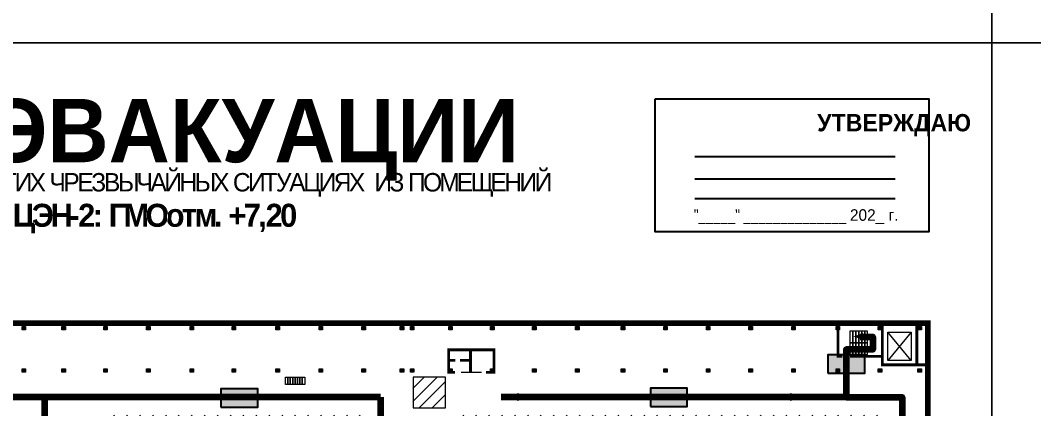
# Model space of a CAD drawing. Header units: millimetres. Extents: x 13810 to 67229, y 12374 to 21950.
# Drawn here: x 28729.1 to 29081.1, y 15207.2 to 15342.1 of the extents above; entities that cross this region are included whole.
import ezdxf

# ---------------------------------------------------------------- set-up
doc = ezdxf.new("R2010")
doc.units = ezdxf.units.MM
doc.layers.add('План_Штампы', color=7, linetype='Continuous')
doc.styles.add('обычный', font='arial.ttf')

# ---------------------------------------------------------------- blocks, each defined once
blk = doc.blocks.new('A$C32E8229D')
at = {"true_color": 0xffffff}
blk.add_hatch(color=7, dxfattribs=at).paths.add_polyline_path([(0, 0), (0, -8), (16, -8), (16, 0)])
h = blk.add_hatch(color=126)
h.paths.add_polyline_path([(0.2, -0.2), (15.8, -0.2), (15.8, -7.8), (0.2, -7.8)])
h.paths.add_polyline_path([(13.49, -2.05), (12.08, -2.05), (11.37, -2.63, 0.162397), (11.29, -2.84), (11.29, -3.63), (10.35, -3.63), (10.35, -4.05), (11.68, -4.05), (11.68, -3.48), (12.26, -4.28), (11.29, -5.1), (11.29, -6.78), (11.85, -6.78), (11.85, -5.44), (12.8, -4.64), (12.8, -5.94), (14.46, -5.94), (14.46, -5.39), (13.45, -5.39), (13.45, -3.97), (12.46, -2.59), (13.15, -2.59), (13.69, -3.34), (14.18, -3)], flags=16)
h.paths.add_polyline_path([(10.74, -1.82, 1), (11.8, -1.82, 1)], flags=16)
h.paths.add_polyline_path([(9.39, -3.59), (5.99, -3.59), (6.56, -3.03), (5.91, -3.03), (5.1, -3.83), (5.91, -4.64), (6.56, -4.64), (5.99, -4.09), (9.39, -4.09)], flags=16)
h.paths.add_polyline_path([(4.29, -1.08), (1.72, -1.08), (1.72, -6.6), (4.29, -6.6)], flags=16)
at = {"color": 126}
blk.add_lwpolyline([(16, -8), (0, -8), (0, 0), (16, 0)], close=True, dxfattribs=at)
blk = doc.blocks.new('A$C7B4425F7')
at = {"true_color": 0xffffff}
blk.add_hatch(color=7, dxfattribs=at).paths.add_polyline_path([(0, 0), (-16, 0), (-16, -8), (0, -8)])
h = blk.add_hatch(color=126)
h.paths.add_polyline_path([(-0.2, -0.2), (-15.8, -0.2), (-15.8, -7.8), (-0.2, -7.8)])
h.paths.add_polyline_path([(-11.76, -2.03), (-11.76, -3.66), (-11.17, -3.66, -0.568275), (-11.17, -6.18), (-12.58, -6.18), (-12.58, -2.03)], flags=16)
h.paths.add_polyline_path([(-13.33, -4.12, -0.495768), (-13.59, -6.18), (-15.03, -6.18), (-15.03, -2.03), (-13.59, -2.03, -0.487973)], flags=16)
h.paths.add_polyline_path([(-10.25, -2.03), (-9.48, -2.03), (-9.48, -6.18), (-10.25, -6.18)], flags=16)
h.paths.add_polyline_path([(-13.84, -3.69), (-14.24, -3.69), (-14.24, -3.03), (-13.9, -3.03, -0.692621)], flags=0)
h.paths.add_polyline_path([(-9.15, -2.03), (-8.4, -2.03), (-8.04, -3.07), (-7.68, -2.03), (-6.93, -2.03), (-7.64, -4.1), (-6.93, -6.18), (-7.68, -6.18), (-8.04, -5.14), (-8.4, -6.18), (-9.15, -6.18), (-8.44, -4.1)], flags=16)
h.paths.add_polyline_path([(-11.76, -4.46), (-11.42, -4.46, -0.692621), (-11.36, -5.12), (-11.76, -5.12)], flags=0)
h.paths.add_polyline_path([(-13.9, -5.2), (-14.24, -5.2), (-14.24, -4.55), (-13.84, -4.55, -0.708038)], flags=0)
edge = h.paths.add_edge_path(flags=16)
edge.add_ellipse((-5.51, -4.08), major_axis=(0, 2.05), ratio=0.586184, start_angle=0, end_angle=360)
edge = h.paths.add_edge_path(flags=0)
edge.add_ellipse((-5.51, -4.08), major_axis=(0, 1.14), ratio=0.454828, start_angle=0, end_angle=360)
h.paths.add_polyline_path([(-4.13, -4.96, 0.377264), (-3.48, -4.52, 0.0555), (-3.16, -2.03), (-1.66, -2.03), (-1.66, -4.96), (-0.96, -4.96), (-0.96, -7.01), (-1.75, -7.01), (-1.75, -6.18), (-3.3, -6.18), (-3.3, -7.02), (-4.13, -7.02)], flags=16)
h.paths.add_polyline_path([(-2.73, -2.91), (-2.28, -2.91), (-2.28, -4.96), (-3.05, -4.96, 0.079136)], flags=0)
at = {"color": 126}
blk.add_lwpolyline([(-16, -8), (0, -8), (0, 0), (-16, 0)], close=True, dxfattribs=at)

msp = doc.modelspace()

# ---------------------------------------------------------------- hatches: boundary and pattern name
at = {"lineweight": 0}
h = msp.add_hatch(color=256, dxfattribs=at)
h.dxf.hatch_style = 1
h.paths.add_polyline_path([(28729.7, 15235.81), (28729.7, 15234.58), (28730.92, 15234.58), (28730.92, 15235.81)])
h = msp.add_hatch(color=256, dxfattribs=at)
h.dxf.hatch_style = 1
h.paths.add_polyline_path([(28743.54, 15235.81), (28743.54, 15234.58), (28744.76, 15234.58), (28744.76, 15235.81)])
h = msp.add_hatch(color=256, dxfattribs=at)
h.dxf.hatch_style = 1
h.paths.add_polyline_path([(28758.09, 15235.81), (28758.09, 15234.58), (28759.31, 15234.58), (28759.31, 15235.81)])
h = msp.add_hatch(color=256, dxfattribs=at)
h.dxf.hatch_style = 1
h.paths.add_polyline_path([(28772.98, 15235.81), (28772.98, 15234.58), (28774.2, 15234.58), (28774.2, 15235.81)])
h = msp.add_hatch(color=256, dxfattribs=at)
h.dxf.hatch_style = 1
h.paths.add_polyline_path([(28788.05, 15235.81), (28788.05, 15234.58), (28789.27, 15234.58), (28789.27, 15235.81)])
h = msp.add_hatch(color=256, dxfattribs=at)
h.dxf.hatch_style = 1
h.paths.add_polyline_path([(28802.68, 15235.81), (28802.68, 15234.58), (28803.9, 15234.58), (28803.9, 15235.81)])
h = msp.add_hatch(color=256, dxfattribs=at)
h.dxf.hatch_style = 1
h.paths.add_polyline_path([(28817.89, 15235.81), (28817.89, 15234.58), (28819.11, 15234.58), (28819.11, 15235.81)])
h = msp.add_hatch(color=256, dxfattribs=at)
h.dxf.hatch_style = 1
h.paths.add_polyline_path([(28832.89, 15235.81), (28832.89, 15234.58), (28834.11, 15234.58), (28834.11, 15235.81)])
h = msp.add_hatch(color=256, dxfattribs=at)
h.dxf.hatch_style = 1
h.paths.add_polyline_path([(28847.77, 15235.81), (28847.77, 15234.58), (28849, 15234.58), (28849, 15235.81)])
h = msp.add_hatch(color=256, dxfattribs=at)
h.dxf.hatch_style = 1
h.paths.add_polyline_path([(28861.07, 15235.81), (28861.07, 15234.58), (28862.29, 15234.58), (28862.29, 15235.81)])
h = msp.add_hatch(color=256, dxfattribs=at)
h.dxf.hatch_style = 1
h.paths.add_polyline_path([(28864.59, 15235.81), (28864.59, 15234.58), (28865.81, 15234.58), (28865.81, 15235.81)])
h = msp.add_hatch(color=256, dxfattribs=at)
h.dxf.hatch_style = 1
h.paths.add_polyline_path([(28877.88, 15235.81), (28877.88, 15234.58), (28879.1, 15234.58), (28879.1, 15235.81)])
h = msp.add_hatch(color=256, dxfattribs=at)
h.dxf.hatch_style = 1
h.paths.add_polyline_path([(28892.4, 15235.81), (28892.4, 15234.58), (28893.62, 15234.58), (28893.62, 15235.81)])
h = msp.add_hatch(color=256, dxfattribs=at)
h.dxf.hatch_style = 1
h.paths.add_polyline_path([(28907.01, 15235.81), (28907.01, 15234.58), (28908.23, 15234.58), (28908.23, 15235.81)])
h = msp.add_hatch(color=256, dxfattribs=at)
h.dxf.hatch_style = 1
h.paths.add_polyline_path([(28921.92, 15235.81), (28921.92, 15234.58), (28923.14, 15234.58), (28923.14, 15235.81)])
h = msp.add_hatch(color=256, dxfattribs=at)
h.dxf.hatch_style = 1
h.paths.add_polyline_path([(28937.79, 15235.81), (28937.79, 15234.58), (28939.01, 15234.58), (28939.01, 15235.81)])
h = msp.add_hatch(color=256, dxfattribs=at)
h.dxf.hatch_style = 1
h.paths.add_polyline_path([(28952.56, 15235.81), (28952.56, 15234.58), (28953.78, 15234.58), (28953.78, 15235.81)])
h = msp.add_hatch(color=256, dxfattribs=at)
h.dxf.hatch_style = 1
h.paths.add_polyline_path([(28967.39, 15235.81), (28967.39, 15234.58), (28968.61, 15234.58), (28968.61, 15235.81)])
h = msp.add_hatch(color=256, dxfattribs=at)
h.dxf.hatch_style = 1
h.paths.add_polyline_path([(28982.12, 15235.81), (28982.12, 15234.58), (28983.34, 15234.58), (28983.34, 15235.81)])
h = msp.add_hatch(color=256, dxfattribs=at)
h.dxf.hatch_style = 1
h.paths.add_polyline_path([(28997, 15235.81), (28997, 15234.58), (28998.22, 15234.58), (28998.22, 15235.81)])
h = msp.add_hatch(color=256, dxfattribs=at)
h.dxf.hatch_style = 1
h.paths.add_polyline_path([(29012.42, 15235.81), (29012.42, 15234.58), (29013.65, 15234.58), (29013.65, 15235.81)])
h = msp.add_hatch(color=256, dxfattribs=at)
h.dxf.hatch_style = 1
h.paths.add_polyline_path([(29027.09, 15235.81), (29027.09, 15234.58), (29028.31, 15234.58), (29028.31, 15235.81)])
h = msp.add_hatch(color=256, dxfattribs=at)
h.dxf.hatch_style = 1
h.paths.add_polyline_path([(29040.82, 15235.81), (29040.82, 15234.58), (29042.04, 15234.58), (29042.04, 15235.81)])
h = msp.add_hatch(color=256, dxfattribs=at)
h.dxf.hatch_style = 1
h.paths.add_polyline_path([(28729.7, 15221.09), (28729.7, 15219.86), (28730.92, 15219.86), (28730.92, 15221.09)])
h = msp.add_hatch(color=256, dxfattribs=at)
h.dxf.hatch_style = 1
h.paths.add_polyline_path([(28743.54, 15221.09), (28743.54, 15219.86), (28744.76, 15219.86), (28744.76, 15221.09)])
h = msp.add_hatch(color=256, dxfattribs=at)
h.dxf.hatch_style = 1
h.paths.add_polyline_path([(28758.09, 15221.09), (28758.09, 15219.86), (28759.31, 15219.86), (28759.31, 15221.09)])
h = msp.add_hatch(color=256, dxfattribs=at)
h.dxf.hatch_style = 1
h.paths.add_polyline_path([(28772.98, 15221.09), (28772.98, 15219.86), (28774.2, 15219.86), (28774.2, 15221.09)])
h = msp.add_hatch(color=256, dxfattribs=at)
h.dxf.hatch_style = 1
h.paths.add_polyline_path([(28788.05, 15221.09), (28788.05, 15219.86), (28789.27, 15219.86), (28789.27, 15221.09)])
h = msp.add_hatch(color=256, dxfattribs=at)
h.dxf.hatch_style = 1
h.paths.add_polyline_path([(28802.68, 15221.09), (28802.68, 15219.86), (28803.9, 15219.86), (28803.9, 15221.09)])
h = msp.add_hatch(color=256, dxfattribs=at)
h.dxf.hatch_style = 1
h.paths.add_polyline_path([(28817.89, 15221.09), (28817.89, 15219.86), (28819.11, 15219.86), (28819.11, 15221.09)])
h = msp.add_hatch(color=256, dxfattribs=at)
h.dxf.hatch_style = 1
h.paths.add_polyline_path([(28832.89, 15221.09), (28832.89, 15219.86), (28834.11, 15219.86), (28834.11, 15221.09)])
h = msp.add_hatch(color=256, dxfattribs=at)
h.dxf.hatch_style = 1
h.paths.add_polyline_path([(28847.77, 15221.09), (28847.77, 15219.86), (28849, 15219.86), (28849, 15221.09)])
h = msp.add_hatch(color=256, dxfattribs=at)
h.dxf.hatch_style = 1
h.paths.add_polyline_path([(28861.07, 15221.09), (28861.07, 15219.86), (28862.29, 15219.86), (28862.29, 15221.09)])
h = msp.add_hatch(color=256, dxfattribs=at)
h.dxf.hatch_style = 1
h.paths.add_polyline_path([(28864.59, 15221.09), (28864.59, 15219.86), (28865.81, 15219.86), (28865.81, 15221.09)])
h = msp.add_hatch(color=256, dxfattribs=at)
h.dxf.hatch_style = 1
h.paths.add_polyline_path([(28877.88, 15221.09), (28877.88, 15219.86), (28879.1, 15219.86), (28879.1, 15221.09)])
h = msp.add_hatch(color=256, dxfattribs=at)
h.dxf.hatch_style = 1
h.paths.add_polyline_path([(28892.4, 15221.09), (28892.4, 15219.86), (28893.62, 15219.86), (28893.62, 15221.09)])
h = msp.add_hatch(color=256, dxfattribs=at)
h.dxf.hatch_style = 1
h.paths.add_polyline_path([(28907.01, 15221.09), (28907.01, 15219.86), (28908.23, 15219.86), (28908.23, 15221.09)])
h = msp.add_hatch(color=256, dxfattribs=at)
h.dxf.hatch_style = 1
h.paths.add_polyline_path([(28921.92, 15221.09), (28921.92, 15219.86), (28923.14, 15219.86), (28923.14, 15221.09)])
h = msp.add_hatch(color=256, dxfattribs=at)
h.dxf.hatch_style = 1
h.paths.add_polyline_path([(28937.79, 15221.09), (28937.79, 15219.86), (28939.01, 15219.86), (28939.01, 15221.09)])
h = msp.add_hatch(color=256, dxfattribs=at)
h.dxf.hatch_style = 1
h.paths.add_polyline_path([(28952.56, 15221.09), (28952.56, 15219.86), (28953.78, 15219.86), (28953.78, 15221.09)])
h = msp.add_hatch(color=256, dxfattribs=at)
h.dxf.hatch_style = 1
h.paths.add_polyline_path([(28967.39, 15221.09), (28967.39, 15219.86), (28968.61, 15219.86), (28968.61, 15221.09)])
h = msp.add_hatch(color=256, dxfattribs=at)
h.dxf.hatch_style = 1
h.paths.add_polyline_path([(28982.12, 15221.09), (28982.12, 15219.86), (28983.34, 15219.86), (28983.34, 15221.09)])
h = msp.add_hatch(color=256, dxfattribs=at)
h.dxf.hatch_style = 1
h.paths.add_polyline_path([(28997, 15221.09), (28997, 15219.86), (28998.22, 15219.86), (28998.22, 15221.09)])
h = msp.add_hatch(color=256, dxfattribs=at)
h.dxf.hatch_style = 1
h.paths.add_polyline_path([(29012.42, 15221.09), (29012.42, 15219.86), (29013.65, 15219.86), (29013.65, 15221.09)])
h = msp.add_hatch(color=256, dxfattribs=at)
h.dxf.hatch_style = 1
h.paths.add_polyline_path([(29027.09, 15221.09), (29027.09, 15219.86), (29028.31, 15219.86), (29028.31, 15221.09)])
h = msp.add_hatch(color=256, dxfattribs=at)
h.dxf.hatch_style = 1
h.paths.add_polyline_path([(29040.82, 15221.09), (29040.82, 15219.86), (29042.04, 15219.86), (29042.04, 15221.09)])
h = msp.add_hatch(dxfattribs=at)
h.set_pattern_fill('ANSI31', color=256, angle=180)
h.set_pattern_definition([(225, (46256.7912, 21946.0448), (2.24506403, -2.24506403), [])])
h.paths.add_polyline_path([(29030.82, 15124.14), (29040.66, 15124.14), (29040.66, 15134.09), (29030.82, 15134.09)])
h.paths.add_polyline_path([(28953.71, 15100.7), (28967.31, 15100.7), (28967.31, 15129.8), (28953.71, 15129.8)])
h.paths.add_polyline_path([(28923.06, 15100.7), (28937.72, 15100.7), (28937.72, 15129.8), (28923.06, 15129.8)])
h.paths.add_polyline_path([(28879.03, 15100.7), (28906.93, 15100.7), (28906.93, 15129.8), (28879.03, 15129.8)])
h.paths.add_polyline_path([(28866.35, 15117.8), (28876, 15117.8), (28876, 15127.51), (28866.35, 15127.51)])
h.paths.add_polyline_path([(28864.52, 15072.13), (28877.81, 15072.13), (28877.81, 15084.62), (28864.52, 15084.62)])
h.paths.add_polyline_path([(28744.69, 15100.7), (28817.82, 15100.7), (28817.82, 15129.8), (28744.69, 15129.8)])
h.paths.add_polyline_path([(28594.26, 15100.7), (28713.12, 15100.7), (28713.12, 15129.8), (28594.26, 15129.8)])
h.paths.add_polyline_path([(28624.82, 15176.5), (28713.12, 15176.5), (28713.12, 15204.98), (28624.82, 15204.98)])
h.paths.add_polyline_path([(28759.24, 15176.5), (28847.7, 15176.5), (28847.7, 15204.98), (28759.24, 15204.98)])
h.paths.add_polyline_path([(28865.44, 15177.79), (28876.69, 15177.79), (28876.69, 15188.49), (28865.44, 15188.49)])
h.paths.add_polyline_path([(28865.44, 15207.4), (28876.69, 15207.4), (28876.69, 15218.1), (28865.44, 15218.1)])
h.paths.add_polyline_path([(28879.03, 15176.5), (29027.02, 15176.5), (29027.02, 15204.98), (28879.03, 15204.98)])

# ---------------------------------------------------------------- linework, layer by layer
at = {"color": 126, "lineweight": 0, "true_color": 0x008754}
for points in [[(28466.55, 15729.23), (29066.55, 15729.23), (29066.55, 15334.23), (28466.55, 15334.23)], [(29066.55, 15729.23), (29666.55, 15729.23), (29666.55, 15334.23), (29066.55, 15334.23)], [(28466.55, 15334.23), (29066.55, 15334.23), (29066.55, 14939.23), (28466.55, 14939.23)], [(29066.55, 15334.23), (29666.55, 15334.23), (29666.55, 14939.23), (29066.55, 14939.23)]]:
    msp.add_lwpolyline(points, close=True, dxfattribs=at)
msp.add_lwpolyline([(28949.64, 15314.76), (29044.64, 15314.76), (29044.64, 15268.56), (28949.64, 15268.56)], close=True)
for points in [[(28963.39, 15294.72), (29032.92, 15294.72)], [(28963.39, 15286.96), (29032.92, 15286.96)], [(28963.39, 15280.17), (29032.92, 15280.17)]]:
    msp.add_lwpolyline(points)
at = {"lineweight": 0}
for points, const_width in [([(29044.19, 15069.45), (29044.26, 15069.45), (29044.26, 15236.87), (28587.77, 15236.87)], 2), ([(29014.6, 15225.41), (29013.08, 15225.41), (29013.08, 15236.84)], 1), ([(29043.86, 15222.47), (29028.47, 15222.47), (29028.47, 15237.26), (29028.47, 15225.41), (29017.2, 15225.41)], 1), ([(29040.47, 15222.47), (29040.47, 15236.86)], 1), ([(28890.86, 15219.86), (28893.62, 15219.86), (28893.62, 15227.63), (28877.88, 15227.63), (28877.88, 15219.86), (28880.13, 15219.86)], 1), ([(28885.46, 15219.86), (28885.46, 15227.63), (28885.46, 15224), (28881.8, 15224)], 1), ([(28877.88, 15224), (28880.2, 15224)], 1)]:
    msp.add_lwpolyline(points, dxfattribs=dict(at, const_width=const_width))
for points in [[(28730.92, 15234.58), (28729.7, 15234.58), (28729.7, 15235.81), (28730.92, 15235.81)], [(28744.76, 15234.58), (28743.54, 15234.58), (28743.54, 15235.81), (28744.76, 15235.81)], [(28759.31, 15234.58), (28758.09, 15234.58), (28758.09, 15235.81), (28759.31, 15235.81)], [(28774.2, 15234.58), (28772.98, 15234.58), (28772.98, 15235.81), (28774.2, 15235.81)], [(28789.27, 15234.58), (28788.05, 15234.58), (28788.05, 15235.81), (28789.27, 15235.81)], [(28803.9, 15234.58), (28802.68, 15234.58), (28802.68, 15235.81), (28803.9, 15235.81)], [(28819.11, 15234.58), (28817.89, 15234.58), (28817.89, 15235.81), (28819.11, 15235.81)], [(28834.11, 15234.58), (28832.89, 15234.58), (28832.89, 15235.81), (28834.11, 15235.81)], [(28849, 15234.58), (28847.77, 15234.58), (28847.77, 15235.81), (28849, 15235.81)], [(28862.29, 15234.58), (28861.07, 15234.58), (28861.07, 15235.81), (28862.29, 15235.81)], [(28865.81, 15234.58), (28864.59, 15234.58), (28864.59, 15235.81), (28865.81, 15235.81)], [(28879.1, 15234.58), (28877.88, 15234.58), (28877.88, 15235.81), (28879.1, 15235.81)], [(28893.62, 15234.58), (28892.4, 15234.58), (28892.4, 15235.81), (28893.62, 15235.81)], [(28908.23, 15234.58), (28907.01, 15234.58), (28907.01, 15235.81), (28908.23, 15235.81)], [(28923.14, 15234.58), (28921.92, 15234.58), (28921.92, 15235.81), (28923.14, 15235.81)], [(28939.01, 15234.58), (28937.79, 15234.58), (28937.79, 15235.81), (28939.01, 15235.81)], [(28953.78, 15234.58), (28952.56, 15234.58), (28952.56, 15235.81), (28953.78, 15235.81)], [(28968.61, 15234.58), (28967.39, 15234.58), (28967.39, 15235.81), (28968.61, 15235.81)], [(28983.34, 15234.58), (28982.12, 15234.58), (28982.12, 15235.81), (28983.34, 15235.81)], [(28998.22, 15234.58), (28997, 15234.58), (28997, 15235.81), (28998.22, 15235.81)], [(29013.65, 15234.58), (29012.42, 15234.58), (29012.42, 15235.81), (29013.65, 15235.81)], [(29018.26, 15234.18), (29017.24, 15234.18), (29017.24, 15230.1), (29018.26, 15230.1)], [(29019.28, 15234.18), (29018.26, 15234.18), (29018.26, 15230.1), (29019.28, 15230.1)], [(29020.3, 15234.18), (29019.28, 15234.18), (29019.28, 15230.1), (29020.3, 15230.1)], [(29021.33, 15234.18), (29020.3, 15234.18), (29020.3, 15230.1), (29021.33, 15230.1)], [(29022.35, 15234.18), (29021.33, 15234.18), (29021.33, 15230.1), (29022.35, 15230.1)], [(29022.35, 15234.18), (29021.33, 15234.18), (29021.33, 15230.1), (29022.35, 15230.1)], [(29023.37, 15234.18), (29022.35, 15234.18), (29022.35, 15230.1), (29023.37, 15230.1)], [(29028.31, 15234.58), (29027.09, 15234.58), (29027.09, 15235.81), (29028.31, 15235.81)], [(29038.46, 15223.9), (29030.36, 15223.9), (29030.36, 15233.79), (29038.46, 15233.79)], [(29042.04, 15234.58), (29040.82, 15234.58), (29040.82, 15235.81), (29042.04, 15235.81)], [(29018.26, 15230.1), (29017.24, 15230.1), (29017.24, 15226.02), (29018.26, 15226.02)], [(29019.28, 15230.1), (29018.26, 15230.1), (29018.26, 15226.02), (29019.28, 15226.02)], [(29020.3, 15230.1), (29019.28, 15230.1), (29019.28, 15226.02), (29020.3, 15226.02)], [(29021.33, 15230.1), (29020.3, 15230.1), (29020.3, 15226.02), (29021.33, 15226.02)], [(29022.35, 15230.1), (29021.33, 15230.1), (29021.33, 15226.02), (29022.35, 15226.02)], [(29022.35, 15230.1), (29021.33, 15230.1), (29021.33, 15226.02), (29022.35, 15226.02)], [(29023.37, 15230.1), (29022.35, 15230.1), (29022.35, 15226.02), (29023.37, 15226.02)], [(28730.92, 15219.86), (28729.7, 15219.86), (28729.7, 15221.09), (28730.92, 15221.09)], [(28744.76, 15219.86), (28743.54, 15219.86), (28743.54, 15221.09), (28744.76, 15221.09)], [(28759.31, 15219.86), (28758.09, 15219.86), (28758.09, 15221.09), (28759.31, 15221.09)], [(28774.2, 15219.86), (28772.98, 15219.86), (28772.98, 15221.09), (28774.2, 15221.09)], [(28789.27, 15219.86), (28788.05, 15219.86), (28788.05, 15221.09), (28789.27, 15221.09)], [(28803.9, 15219.86), (28802.68, 15219.86), (28802.68, 15221.09), (28803.9, 15221.09)], [(28819.11, 15219.86), (28817.89, 15219.86), (28817.89, 15221.09), (28819.11, 15221.09)], [(28834.11, 15219.86), (28832.89, 15219.86), (28832.89, 15221.09), (28834.11, 15221.09)], [(28849, 15219.86), (28847.77, 15219.86), (28847.77, 15221.09), (28849, 15221.09)], [(28862.29, 15219.86), (28861.07, 15219.86), (28861.07, 15221.09), (28862.29, 15221.09)], [(28865.81, 15219.86), (28864.59, 15219.86), (28864.59, 15221.09), (28865.81, 15221.09)], [(28879.1, 15219.86), (28877.88, 15219.86), (28877.88, 15221.09), (28879.1, 15221.09)], [(28893.62, 15219.86), (28892.4, 15219.86), (28892.4, 15221.09), (28893.62, 15221.09)], [(28908.23, 15219.86), (28907.01, 15219.86), (28907.01, 15221.09), (28908.23, 15221.09)], [(28923.14, 15219.86), (28921.92, 15219.86), (28921.92, 15221.09), (28923.14, 15221.09)], [(28939.01, 15219.86), (28937.79, 15219.86), (28937.79, 15221.09), (28939.01, 15221.09)], [(28953.78, 15219.86), (28952.56, 15219.86), (28952.56, 15221.09), (28953.78, 15221.09)], [(28968.61, 15219.86), (28967.39, 15219.86), (28967.39, 15221.09), (28968.61, 15221.09)], [(28983.34, 15219.86), (28982.12, 15219.86), (28982.12, 15221.09), (28983.34, 15221.09)], [(28998.22, 15219.86), (28997, 15219.86), (28997, 15221.09), (28998.22, 15221.09)], [(29013.65, 15219.86), (29012.42, 15219.86), (29012.42, 15221.09), (29013.65, 15221.09)], [(29028.31, 15219.86), (29027.09, 15219.86), (29027.09, 15221.09), (29028.31, 15221.09)], [(29042.04, 15219.86), (29040.82, 15219.86), (29040.82, 15221.09), (29042.04, 15221.09)], [(28822.02, 15215.67), (28821.18, 15215.67), (28821.18, 15218.18), (28822.02, 15218.18)], [(28822.86, 15215.67), (28822.02, 15215.67), (28822.02, 15218.18), (28822.86, 15218.18)], [(28823.7, 15215.67), (28822.86, 15215.67), (28822.86, 15218.18), (28823.7, 15218.18)], [(28824.53, 15215.67), (28823.7, 15215.67), (28823.7, 15218.18), (28824.53, 15218.18)], [(28825.37, 15215.67), (28824.53, 15215.67), (28824.53, 15218.18), (28825.37, 15218.18)], [(28826.21, 15215.67), (28825.37, 15215.67), (28825.37, 15218.18), (28826.21, 15218.18)], [(28827.05, 15215.67), (28826.21, 15215.67), (28826.21, 15218.18), (28827.05, 15218.18)], [(28827.89, 15215.67), (28827.05, 15215.67), (28827.05, 15218.18), (28827.89, 15218.18)], [(28876.76, 15218.18), (28865.51, 15218.18), (28865.51, 15207.48), (28876.76, 15207.48)]]:
    msp.add_lwpolyline(points, close=True, dxfattribs=at)
for points in [[(29038.46, 15233.79), (29030.36, 15223.9)], [(29038.46, 15223.9), (29030.36, 15233.79)], [(28882.23, 15219.86), (28889.26, 15219.86)]]:
    msp.add_lwpolyline(points, dxfattribs=at)
at = {"color": 126, "lineweight": 100, "true_color": 0x008754}
for points in [[(29020.8, 15232.13), (29025.2, 15232.13), (29025.2, 15227.77), (29015.91, 15227.77), (29015.91, 15211.26), (29035.32, 15211.26), (29035.32, 15136.67), (28585.35, 15136.67), (28585.35, 15095.91), (28575.06, 15087.78), (28575.06, 15072.08), (28565.17, 15072.08), (28565.17, 15083.14), (28568.9, 15083.14), (28568.9, 15079.24)], [(28854.21, 15211.26), (28585.35, 15211.26)], [(28737.56, 15211.26), (28737.56, 15169.74)], [(28854.21, 15211.26), (28854.21, 15169.74)], [(29015.91, 15211.26), (28896.07, 15211.26)]]:
    msp.add_lwpolyline(points, dxfattribs=at)
at = {"layer": 'План_Штампы', "color": 126, "true_color": 0x008754}
for points in [[(29021.91, 15233.42), (29021.91, 15231.14), (29018.41, 15232.27)], [(29017.06, 15216.65), (29014.79, 15216.65), (29015.91, 15220.15)], [(28901.76, 15209.89), (28901.77, 15212.66), (28906.02, 15211.29)], [(28996.55, 15209.89), (28996.56, 15212.66), (29000.8, 15211.29)]]:
    msp.add_solid(points, dxfattribs=at)

# ---------------------------------------------------------------- block references
at = {"layer": 'План_Штампы', "xscale": 0.8, "yscale": 0.8, "zscale": 0.8}
msp.add_blockref('A$C7B4425F7', (29022.41, 15225.93), dxfattribs=at)
at = {"layer": 'План_Штампы', "color": 126, "true_color": 0x008754, "xscale": -0.8, "yscale": 0.8, "zscale": 0.8}
for p in [(28811.56, 15214.15), (28960.72, 15214.39)]:
    msp.add_blockref('A$C32E8229D', p, dxfattribs=at)

# ---------------------------------------------------------------- texts
at = {"lineweight": 0, "style": 'обычный'}
for s, insert, char_height, width, attachment_point in [('{\\fProxima Nova Rg|b1|i0|c204|p2;ПЛАН ЭВАКУАЦИИ}', (28625.17, 15314.76), 22, 493.8901, 1), ('\\pi-18,l18,t18;{\\fProxima Nova Rg|b1|i0|c204|p2;УТВЕРЖДАЮ\\H1.1997x; }', (29032.58, 15305.64), 6, 126.6484, 5), ('{\\fArial Narrow|b0|i0|c204|p34;"_____" ______________ \\fProxima Nova Rg|b0|i0|c204|p2;202_ г. }', (28998.54, 15273.88), 4, 78.6503, 5)]:
    msp.add_mtext(s, dxfattribs=dict(at, insert=insert, char_height=char_height, width=width, attachment_point=attachment_point))
at = {"color": 0, "lineweight": 0, "insert": (28775.45, 15289.2), "char_height": 8, "width": 449.2158, "attachment_point": 5, "style": 'обычный'}
msp.add_mtext('{\\fArial Black|b1|i0|c204|p34;\\H2x;\\T0.85;  \\fArial Narrow|b0|i0|c204|p34;\\H0.8x;\\W0.9;\\P\\fProxima Nova Rg|b0|i0|c204|p2;\\H0.5x;\\W1;\\C256;ПРИ ПОЖАРЕ  ИЛИ ДРУГИХ ЧРЕЗВЫЧАЙНЫХ СИТУАЦИЯХ  ИЗ ПОМЕЩЕНИЙ \\fProxima Nova Rg|b1|i0|c204|p2;\\H1.25x;\\PЦЭН-2: ГМОотм. +7,20}', dxfattribs=at)

doc.saveas('drawing.dxf')
